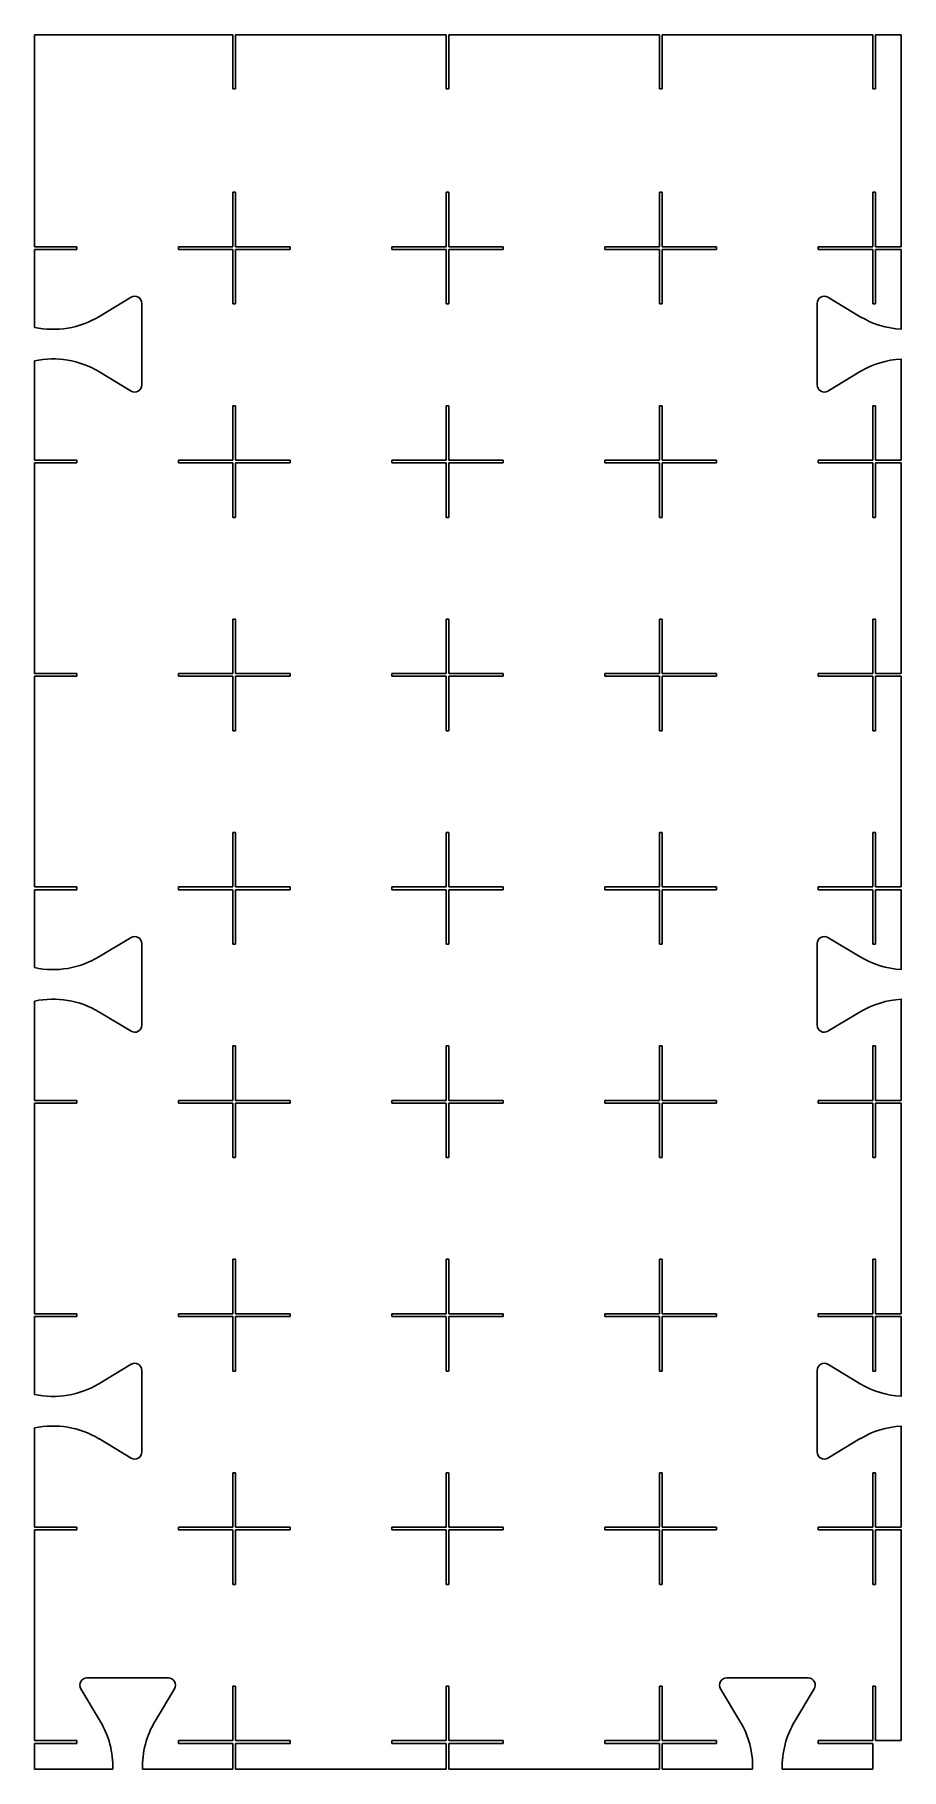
# Model space of a CAD drawing. Header units: millimetres. Extents: x -281 to 938, y -938 to 1500.
import ezdxf

# ---------------------------------------------------------------- set-up
doc = ezdxf.new("R2010")
doc.units = ezdxf.units.MM

msp = doc.modelspace()

# ---------------------------------------------------------------- linework, layer by layer
at = {"color": 7, "linetype": 'Continuous', "lineweight": 25}
for p, q in [((-280.8, 1500), (-1.9, 1500)), ((-280.8, 1201.9), (-280.8, 1500)), ((-1.9, 1500), (-1.9, 1424)), ((1.9, 1500), (298.1, 1500)), ((1.9, 1424), (1.9, 1500)), ((298.1, 1500), (298.1, 1424)), ((301.9, 1500), (598.1, 1500)), ((301.9, 1424), (301.9, 1500)), ((598.1, 1500), (598.1, 1424)), ((601.9, 1500), (898.1, 1500)), ((601.9, 1424), (601.9, 1500)), ((898.1, 1500), (898.1, 1424)), ((901.9, 1500), (938.4, 1500)), ((901.9, 1424), (901.9, 1500)), ((938.4, 1500), (938.4, 1201.9)), ((-1.9, 1424), (1.9, 1424)), ((298.1, 1424), (301.9, 1424)), ((598.1, 1424), (601.9, 1424)), ((898.1, 1424), (901.9, 1424)), ((-1.9, 1278.5), (-1.9, 1201.9)), ((1.9, 1278.5), (-1.9, 1278.5)), ((1.9, 1201.9), (1.9, 1278.5)), ((298.1, 1278.5), (298.1, 1201.9)), ((301.9, 1278.5), (298.1, 1278.5)), ((301.9, 1201.9), (301.9, 1278.5)), ((598.1, 1278.5), (598.1, 1201.9)), ((601.9, 1278.5), (598.1, 1278.5)), ((601.9, 1201.9), (601.9, 1278.5)), ((898.1, 1278.5), (898.1, 1201.9)), ((901.9, 1278.5), (898.1, 1278.5)), ((901.9, 1201.9), (901.9, 1278.5)), ((-221.5, 1201.9), (-280.8, 1201.9)), ((-280.8, 1198.1), (-221.5, 1198.1)), ((-280.8, 1088.5), (-280.8, 1198.1)), ((-221.5, 1198.1), (-221.5, 1201.9)), ((-78.5, 1201.9), (-78.5, 1198.1)), ((-1.9, 1201.9), (-78.5, 1201.9)), ((-78.5, 1198.1), (-1.9, 1198.1)), ((-1.9, 1198.1), (-1.9, 1121.5)), ((78.5, 1201.9), (1.9, 1201.9)), ((1.9, 1198.1), (78.5, 1198.1)), ((1.9, 1121.5), (1.9, 1198.1)), ((78.5, 1198.1), (78.5, 1201.9)), ((221.5, 1201.9), (221.5, 1198.1)), ((298.1, 1201.9), (221.5, 1201.9)), ((221.5, 1198.1), (298.1, 1198.1)), ((298.1, 1198.1), (298.1, 1121.5)), ((378.5, 1201.9), (301.9, 1201.9)), ((301.9, 1198.1), (378.5, 1198.1)), ((301.9, 1121.5), (301.9, 1198.1)), ((378.5, 1198.1), (378.5, 1201.9)), ((521.5, 1201.9), (521.5, 1198.1)), ((598.1, 1201.9), (521.5, 1201.9)), ((521.5, 1198.1), (598.1, 1198.1)), ((598.1, 1198.1), (598.1, 1121.5)), ((678.5, 1201.9), (601.9, 1201.9)), ((601.9, 1198.1), (678.5, 1198.1)), ((601.9, 1121.5), (601.9, 1198.1)), ((678.5, 1198.1), (678.5, 1201.9)), ((821.5, 1201.9), (821.5, 1198.1)), ((898.1, 1201.9), (821.5, 1201.9)), ((821.5, 1198.1), (898.1, 1198.1)), ((898.1, 1198.1), (898.1, 1121.5)), ((938.4, 1201.9), (901.9, 1201.9)), ((901.9, 1198.1), (938.4, 1198.1)), ((901.9, 1121.5), (901.9, 1198.1)), ((938.4, 1198.1), (938.4, 1085.9)), ((-190.7, 1103.6), (-145.1, 1130.9)), ((-130, 1122.3), (-130, 1007.7)), ((820, 1007.7), (820, 1122.3)), ((835.1, 1130.9), (880.7, 1103.6)), ((-1.9, 1121.5), (1.9, 1121.5)), ((298.1, 1121.5), (301.9, 1121.5)), ((598.1, 1121.5), (601.9, 1121.5)), ((898.1, 1121.5), (901.9, 1121.5)), ((-280.8, 901.9), (-280.8, 1041.5)), ((-145.1, 999.1), (-190.7, 1026.4)), ((880.7, 1026.4), (835.1, 999.1)), ((938.4, 1044.1), (938.4, 901.9)), ((-1.9, 978.5), (-1.9, 901.9)), ((1.9, 978.5), (-1.9, 978.5)), ((1.9, 901.9), (1.9, 978.5)), ((298.1, 978.5), (298.1, 901.9)), ((301.9, 978.5), (298.1, 978.5)), ((301.9, 901.9), (301.9, 978.5)), ((598.1, 978.5), (598.1, 901.9)), ((601.9, 978.5), (598.1, 978.5)), ((601.9, 901.9), (601.9, 978.5)), ((898.1, 978.5), (898.1, 901.9)), ((901.9, 978.5), (898.1, 978.5)), ((901.9, 901.9), (901.9, 978.5)), ((-221.5, 901.9), (-280.8, 901.9)), ((-280.8, 898.1), (-221.5, 898.1)), ((-280.8, 601.9), (-280.8, 898.1)), ((-221.5, 898.1), (-221.5, 901.9)), ((-78.5, 901.9), (-78.5, 898.1)), ((-1.9, 901.9), (-78.5, 901.9)), ((-78.5, 898.1), (-1.9, 898.1)), ((-1.9, 898.1), (-1.9, 821.5)), ((78.5, 901.9), (1.9, 901.9)), ((1.9, 898.1), (78.5, 898.1)), ((1.9, 821.5), (1.9, 898.1)), ((78.5, 898.1), (78.5, 901.9)), ((221.5, 901.9), (221.5, 898.1)), ((298.1, 901.9), (221.5, 901.9)), ((221.5, 898.1), (298.1, 898.1)), ((298.1, 898.1), (298.1, 821.5)), ((378.5, 901.9), (301.9, 901.9)), ((301.9, 898.1), (378.5, 898.1)), ((301.9, 821.5), (301.9, 898.1)), ((378.5, 898.1), (378.5, 901.9)), ((521.5, 901.9), (521.5, 898.1)), ((598.1, 901.9), (521.5, 901.9)), ((521.5, 898.1), (598.1, 898.1)), ((598.1, 898.1), (598.1, 821.5)), ((678.5, 901.9), (601.9, 901.9)), ((601.9, 898.1), (678.5, 898.1)), ((601.9, 821.5), (601.9, 898.1)), ((678.5, 898.1), (678.5, 901.9)), ((821.5, 901.9), (821.5, 898.1)), ((898.1, 901.9), (821.5, 901.9)), ((821.5, 898.1), (898.1, 898.1)), ((898.1, 898.1), (898.1, 821.5)), ((938.4, 901.9), (901.9, 901.9)), ((901.9, 898.1), (938.4, 898.1)), ((901.9, 821.5), (901.9, 898.1)), ((938.4, 898.1), (938.4, 601.9)), ((-1.9, 821.5), (1.9, 821.5)), ((298.1, 821.5), (301.9, 821.5)), ((598.1, 821.5), (601.9, 821.5)), ((898.1, 821.5), (901.9, 821.5)), ((-1.9, 678.5), (-1.9, 601.9)), ((1.9, 678.5), (-1.9, 678.5)), ((1.9, 601.9), (1.9, 678.5)), ((298.1, 678.5), (298.1, 601.9)), ((301.9, 678.5), (298.1, 678.5)), ((301.9, 601.9), (301.9, 678.5)), ((598.1, 678.5), (598.1, 601.9)), ((601.9, 678.5), (598.1, 678.5)), ((601.9, 601.9), (601.9, 678.5)), ((898.1, 678.5), (898.1, 601.9)), ((901.9, 678.5), (898.1, 678.5)), ((901.9, 601.9), (901.9, 678.5)), ((-221.5, 601.9), (-280.8, 601.9)), ((-280.8, 598.1), (-221.5, 598.1)), ((-280.8, 301.9), (-280.8, 598.1)), ((-221.5, 598.1), (-221.5, 601.9)), ((-78.5, 601.9), (-78.5, 598.1)), ((-1.9, 601.9), (-78.5, 601.9)), ((-78.5, 598.1), (-1.9, 598.1)), ((-1.9, 598.1), (-1.9, 521.5)), ((78.5, 601.9), (1.9, 601.9)), ((1.9, 598.1), (78.5, 598.1)), ((1.9, 521.5), (1.9, 598.1)), ((78.5, 598.1), (78.5, 601.9)), ((221.5, 601.9), (221.5, 598.1)), ((298.1, 601.9), (221.5, 601.9)), ((221.5, 598.1), (298.1, 598.1)), ((298.1, 598.1), (298.1, 521.5)), ((378.5, 601.9), (301.9, 601.9)), ((301.9, 598.1), (378.5, 598.1)), ((301.9, 521.5), (301.9, 598.1)), ((378.5, 598.1), (378.5, 601.9)), ((521.5, 601.9), (521.5, 598.1)), ((598.1, 601.9), (521.5, 601.9)), ((521.5, 598.1), (598.1, 598.1)), ((598.1, 598.1), (598.1, 521.5)), ((678.5, 601.9), (601.9, 601.9)), ((601.9, 598.1), (678.5, 598.1)), ((601.9, 521.5), (601.9, 598.1)), ((678.5, 598.1), (678.5, 601.9)), ((821.5, 601.9), (821.5, 598.1)), ((898.1, 601.9), (821.5, 601.9)), ((821.5, 598.1), (898.1, 598.1)), ((898.1, 598.1), (898.1, 521.5)), ((938.4, 601.9), (901.9, 601.9)), ((901.9, 598.1), (938.4, 598.1)), ((901.9, 521.5), (901.9, 598.1)), ((938.4, 598.1), (938.4, 301.9)), ((-1.9, 521.5), (1.9, 521.5)), ((298.1, 521.5), (301.9, 521.5)), ((598.1, 521.5), (601.9, 521.5)), ((898.1, 521.5), (901.9, 521.5)), ((-1.9, 378.5), (-1.9, 301.9)), ((1.9, 378.5), (-1.9, 378.5)), ((1.9, 301.9), (1.9, 378.5)), ((298.1, 378.5), (298.1, 301.9)), ((301.9, 378.5), (298.1, 378.5)), ((301.9, 301.9), (301.9, 378.5)), ((598.1, 378.5), (598.1, 301.9)), ((601.9, 378.5), (598.1, 378.5)), ((601.9, 301.9), (601.9, 378.5)), ((898.1, 378.5), (898.1, 301.9)), ((901.9, 378.5), (898.1, 378.5)), ((901.9, 301.9), (901.9, 378.5)), ((-221.5, 301.9), (-280.8, 301.9)), ((-280.8, 298.1), (-221.5, 298.1)), ((-280.8, 188.5), (-280.8, 298.1)), ((-221.5, 298.1), (-221.5, 301.9)), ((-78.5, 301.9), (-78.5, 298.1)), ((-1.9, 301.9), (-78.5, 301.9)), ((-78.5, 298.1), (-1.9, 298.1)), ((-1.9, 298.1), (-1.9, 221.5)), ((78.5, 301.9), (1.9, 301.9)), ((1.9, 298.1), (78.5, 298.1)), ((1.9, 221.5), (1.9, 298.1)), ((78.5, 298.1), (78.5, 301.9)), ((221.5, 301.9), (221.5, 298.1)), ((298.1, 301.9), (221.5, 301.9)), ((221.5, 298.1), (298.1, 298.1)), ((298.1, 298.1), (298.1, 221.5)), ((378.5, 301.9), (301.9, 301.9)), ((301.9, 298.1), (378.5, 298.1)), ((301.9, 221.5), (301.9, 298.1)), ((378.5, 298.1), (378.5, 301.9)), ((521.5, 301.9), (521.5, 298.1)), ((598.1, 301.9), (521.5, 301.9)), ((521.5, 298.1), (598.1, 298.1)), ((598.1, 298.1), (598.1, 221.5)), ((678.5, 301.9), (601.9, 301.9)), ((601.9, 298.1), (678.5, 298.1)), ((601.9, 221.5), (601.9, 298.1)), ((678.5, 298.1), (678.5, 301.9)), ((821.5, 301.9), (821.5, 298.1)), ((898.1, 301.9), (821.5, 301.9)), ((821.5, 298.1), (898.1, 298.1)), ((898.1, 298.1), (898.1, 221.5)), ((938.4, 301.9), (901.9, 301.9)), ((901.9, 298.1), (938.4, 298.1)), ((901.9, 221.5), (901.9, 298.1)), ((938.4, 298.1), (938.4, 185.9)), ((-190.7, 203.6), (-145.1, 230.9)), ((-130, 222.3), (-130, 107.7)), ((-1.9, 221.5), (1.9, 221.5)), ((298.1, 221.5), (301.9, 221.5)), ((598.1, 221.5), (601.9, 221.5)), ((820, 107.7), (820, 222.3)), ((835.1, 230.9), (880.7, 203.6)), ((898.1, 221.5), (901.9, 221.5)), ((-280.8, 1.9), (-280.8, 141.5)), ((-145.1, 99.1), (-190.7, 126.4)), ((880.7, 126.4), (835.1, 99.1)), ((938.4, 144.1), (938.4, 1.9)), ((-1.9, 78.5), (-1.9, 1.9)), ((1.9, 78.5), (-1.9, 78.5)), ((1.9, 1.9), (1.9, 78.5)), ((298.1, 78.5), (298.1, 1.9)), ((301.9, 78.5), (298.1, 78.5)), ((301.9, 1.9), (301.9, 78.5)), ((598.1, 78.5), (598.1, 1.9)), ((601.9, 78.5), (598.1, 78.5)), ((601.9, 1.9), (601.9, 78.5)), ((898.1, 78.5), (898.1, 1.9)), ((901.9, 78.5), (898.1, 78.5)), ((901.9, 1.9), (901.9, 78.5)), ((-221.5, 1.9), (-280.8, 1.9)), ((-221.5, -1.9), (-221.5, 1.9)), ((-78.5, 1.9), (-78.5, -1.9)), ((-1.9, 1.9), (-78.5, 1.9)), ((78.5, 1.9), (1.9, 1.9)), ((78.5, -1.9), (78.5, 1.9)), ((221.5, 1.9), (221.5, -1.9)), ((298.1, 1.9), (221.5, 1.9)), ((378.5, 1.9), (301.9, 1.9)), ((378.5, -1.9), (378.5, 1.9)), ((521.5, 1.9), (521.5, -1.9)), ((598.1, 1.9), (521.5, 1.9)), ((678.5, 1.9), (601.9, 1.9)), ((678.5, -1.9), (678.5, 1.9)), ((821.5, 1.9), (821.5, -1.9)), ((898.1, 1.9), (821.5, 1.9)), ((938.4, 1.9), (901.9, 1.9)), ((-280.8, -1.9), (-221.5, -1.9)), ((-280.8, -298.1), (-280.8, -1.9)), ((-78.5, -1.9), (-1.9, -1.9)), ((-1.9, -1.9), (-1.9, -78.5)), ((1.9, -1.9), (78.5, -1.9)), ((1.9, -78.5), (1.9, -1.9)), ((221.5, -1.9), (298.1, -1.9)), ((298.1, -1.9), (298.1, -78.5)), ((301.9, -1.9), (378.5, -1.9)), ((301.9, -78.5), (301.9, -1.9)), ((521.5, -1.9), (598.1, -1.9)), ((598.1, -1.9), (598.1, -78.5)), ((601.9, -1.9), (678.5, -1.9)), ((601.9, -78.5), (601.9, -1.9)), ((821.5, -1.9), (898.1, -1.9)), ((898.1, -1.9), (898.1, -78.5)), ((901.9, -1.9), (938.4, -1.9)), ((901.9, -78.5), (901.9, -1.9)), ((938.4, -1.9), (938.4, -298.1)), ((-1.9, -78.5), (1.9, -78.5)), ((298.1, -78.5), (301.9, -78.5)), ((598.1, -78.5), (601.9, -78.5)), ((898.1, -78.5), (901.9, -78.5)), ((-1.9, -221.5), (-1.9, -298.1)), ((1.9, -221.5), (-1.9, -221.5)), ((1.9, -298.1), (1.9, -221.5)), ((298.1, -221.5), (298.1, -298.1)), ((301.9, -221.5), (298.1, -221.5)), ((301.9, -298.1), (301.9, -221.5)), ((598.1, -221.5), (598.1, -298.1)), ((601.9, -221.5), (598.1, -221.5)), ((601.9, -298.1), (601.9, -221.5)), ((898.1, -221.5), (898.1, -298.1)), ((901.9, -221.5), (898.1, -221.5)), ((901.9, -298.1), (901.9, -221.5)), ((-221.5, -298.1), (-280.8, -298.1)), ((-280.8, -301.9), (-221.5, -301.9)), ((-280.8, -411.5), (-280.8, -301.9)), ((-221.5, -301.9), (-221.5, -298.1)), ((-78.5, -298.1), (-78.5, -301.9)), ((-1.9, -298.1), (-78.5, -298.1)), ((-78.5, -301.9), (-1.9, -301.9)), ((-1.9, -301.9), (-1.9, -378.5)), ((78.5, -298.1), (1.9, -298.1)), ((1.9, -301.9), (78.5, -301.9)), ((1.9, -378.5), (1.9, -301.9)), ((78.5, -301.9), (78.5, -298.1)), ((221.5, -298.1), (221.5, -301.9)), ((298.1, -298.1), (221.5, -298.1)), ((221.5, -301.9), (298.1, -301.9)), ((298.1, -301.9), (298.1, -378.5)), ((378.5, -298.1), (301.9, -298.1)), ((301.9, -301.9), (378.5, -301.9)), ((301.9, -378.5), (301.9, -301.9)), ((378.5, -301.9), (378.5, -298.1)), ((521.5, -298.1), (521.5, -301.9)), ((598.1, -298.1), (521.5, -298.1)), ((521.5, -301.9), (598.1, -301.9)), ((598.1, -301.9), (598.1, -378.5)), ((678.5, -298.1), (601.9, -298.1)), ((601.9, -301.9), (678.5, -301.9)), ((601.9, -378.5), (601.9, -301.9)), ((678.5, -301.9), (678.5, -298.1)), ((821.5, -298.1), (821.5, -301.9)), ((898.1, -298.1), (821.5, -298.1)), ((821.5, -301.9), (898.1, -301.9)), ((898.1, -301.9), (898.1, -378.5)), ((938.4, -298.1), (901.9, -298.1)), ((901.9, -301.9), (938.4, -301.9)), ((901.9, -378.5), (901.9, -301.9)), ((938.4, -301.9), (938.4, -414.1)), ((-190.7, -396.4), (-145.1, -369.1)), ((-130, -377.7), (-130, -492.3)), ((-1.9, -378.5), (1.9, -378.5)), ((298.1, -378.5), (301.9, -378.5)), ((598.1, -378.5), (601.9, -378.5)), ((820, -492.3), (820, -377.7)), ((835.1, -369.1), (880.7, -396.4)), ((898.1, -378.5), (901.9, -378.5)), ((-280.8, -598.1), (-280.8, -458.5)), ((938.4, -455.9), (938.4, -598.1)), ((-145.1, -500.9), (-190.7, -473.6)), ((880.7, -473.6), (835.1, -500.9)), ((-1.9, -521.5), (-1.9, -598.1)), ((1.9, -521.5), (-1.9, -521.5)), ((1.9, -598.1), (1.9, -521.5)), ((298.1, -521.5), (298.1, -598.1)), ((301.9, -521.5), (298.1, -521.5)), ((301.9, -598.1), (301.9, -521.5)), ((598.1, -521.5), (598.1, -598.1)), ((601.9, -521.5), (598.1, -521.5)), ((601.9, -598.1), (601.9, -521.5)), ((898.1, -521.5), (898.1, -598.1)), ((901.9, -521.5), (898.1, -521.5)), ((901.9, -598.1), (901.9, -521.5)), ((-221.5, -598.1), (-280.8, -598.1)), ((-280.8, -601.9), (-221.5, -601.9)), ((-280.8, -898.1), (-280.8, -601.9)), ((-221.5, -601.9), (-221.5, -598.1)), ((-78.5, -598.1), (-78.5, -601.9)), ((-1.9, -598.1), (-78.5, -598.1)), ((-78.5, -601.9), (-1.9, -601.9)), ((-1.9, -601.9), (-1.9, -678.5)), ((78.5, -598.1), (1.9, -598.1)), ((1.9, -601.9), (78.5, -601.9)), ((1.9, -678.5), (1.9, -601.9)), ((78.5, -601.9), (78.5, -598.1)), ((221.5, -598.1), (221.5, -601.9)), ((298.1, -598.1), (221.5, -598.1)), ((221.5, -601.9), (298.1, -601.9)), ((298.1, -601.9), (298.1, -678.5)), ((378.5, -598.1), (301.9, -598.1)), ((301.9, -601.9), (378.5, -601.9)), ((301.9, -678.5), (301.9, -601.9)), ((378.5, -601.9), (378.5, -598.1)), ((521.5, -598.1), (521.5, -601.9)), ((598.1, -598.1), (521.5, -598.1)), ((521.5, -601.9), (598.1, -601.9)), ((598.1, -601.9), (598.1, -678.5)), ((678.5, -598.1), (601.9, -598.1)), ((601.9, -601.9), (678.5, -601.9)), ((601.9, -678.5), (601.9, -601.9)), ((678.5, -601.9), (678.5, -598.1)), ((821.5, -598.1), (821.5, -601.9)), ((898.1, -598.1), (821.5, -598.1)), ((821.5, -601.9), (898.1, -601.9)), ((898.1, -601.9), (898.1, -678.5)), ((938.4, -598.1), (901.9, -598.1)), ((901.9, -601.9), (938.4, -601.9)), ((901.9, -678.5), (901.9, -601.9)), ((938.4, -601.9), (938.4, -898.1)), ((-1.9, -678.5), (1.9, -678.5)), ((298.1, -678.5), (301.9, -678.5)), ((598.1, -678.5), (601.9, -678.5)), ((898.1, -678.5), (901.9, -678.5)), ((-188.6, -870.7), (-215.9, -825.1)), ((-207.3, -810), (-92.7, -810)), ((-84.1, -825.1), (-111.4, -870.7)), ((-1.9, -821.5), (-1.9, -898.1)), ((1.9, -821.5), (-1.9, -821.5)), ((1.9, -898.1), (1.9, -821.5)), ((298.1, -821.5), (298.1, -898.1)), ((301.9, -821.5), (298.1, -821.5)), ((301.9, -898.1), (301.9, -821.5)), ((598.1, -821.5), (598.1, -898.1)), ((601.9, -821.5), (598.1, -821.5)), ((601.9, -898.1), (601.9, -821.5)), ((711.4, -870.7), (684.1, -825.1)), ((692.7, -810), (807.3, -810)), ((815.9, -825.1), (788.6, -870.7)), ((898.1, -821.5), (898.1, -898.1)), ((901.9, -821.5), (898.1, -821.5)), ((901.9, -898.1), (901.9, -821.5)), ((-221.5, -898.1), (-280.8, -898.1)), ((-280.8, -901.9), (-221.5, -901.9)), ((-280.8, -938.4), (-280.8, -901.9)), ((-221.5, -901.9), (-221.5, -898.1)), ((-78.5, -898.1), (-78.5, -901.9)), ((-1.9, -898.1), (-78.5, -898.1)), ((-78.5, -901.9), (-1.9, -901.9)), ((-1.9, -901.9), (-1.9, -938.4)), ((78.5, -898.1), (1.9, -898.1)), ((1.9, -901.9), (78.5, -901.9)), ((1.9, -938.4), (1.9, -901.9)), ((78.5, -901.9), (78.5, -898.1)), ((221.5, -898.1), (221.5, -901.9)), ((298.1, -898.1), (221.5, -898.1)), ((221.5, -901.9), (298.1, -901.9)), ((298.1, -901.9), (298.1, -938.4)), ((378.5, -898.1), (301.9, -898.1)), ((301.9, -901.9), (378.5, -901.9)), ((301.9, -938.4), (301.9, -901.9)), ((378.5, -901.9), (378.5, -898.1)), ((521.5, -898.1), (521.5, -901.9)), ((598.1, -898.1), (521.5, -898.1)), ((521.5, -901.9), (598.1, -901.9)), ((598.1, -901.9), (598.1, -938.4)), ((678.5, -898.1), (601.9, -898.1)), ((601.9, -901.9), (678.5, -901.9)), ((601.9, -938.4), (601.9, -901.9)), ((678.5, -901.9), (678.5, -898.1)), ((821.5, -898.1), (821.5, -901.9)), ((898.1, -898.1), (821.5, -898.1)), ((821.5, -901.9), (898.1, -901.9)), ((898.1, -901.9), (898.1, -938.4)), ((938.4, -898.1), (901.9, -898.1)), ((-170.8, -938.4), (-280.8, -938.4)), ((-1.9, -938.4), (-129.2, -938.4)), ((298.1, -938.4), (1.9, -938.4)), ((598.1, -938.4), (301.9, -938.4)), ((729.2, -938.4), (601.9, -938.4)), ((898.1, -938.4), (770.8, -938.4))]:
    msp.add_line(p, q, dxfattribs=at)
for centre, radius, start, end in [((-140, 1122.3), 10, 0, 120.9638), ((830, 1122.3), 10, 59.0362, 180), ((-255, 1210.8), 125, 258.0885, 300.9638), ((945, 1210.8), 125, 239.0362, 266.9734), ((-255, 919.2), 125, 59.0362, 101.9115), ((945, 919.2), 125, 93.0266, 120.9638), ((-140, 1007.7), 10, 239.0362, 0), ((830, 1007.7), 10, 180, 300.9638), ((-140, 222.3), 10, 360, 120.9638), ((830, 222.3), 10, 59.0362, 180), ((-255, 310.8), 125, 258.0885, 300.9638), ((945, 310.8), 125, 239.0362, 266.9734), ((-255, 19.2), 125, 59.0362, 101.9115), ((945, 19.2), 125, 93.0266, 120.9638), ((-140, 107.7), 10, 239.0362, 0), ((830, 107.7), 10, 180, 300.9638), ((-140, -377.7), 10, 360, 120.9638), ((830, -377.7), 10, 59.0362, 180), ((-255, -289.2), 125, 258.0885, 300.9638), ((945, -289.2), 125, 239.0362, 266.9734), ((-255, -580.8), 125, 59.0362, 101.9115), ((945, -580.8), 125, 93.0266, 120.9638), ((-140, -492.3), 10, 239.0362, 0), ((830, -492.3), 10, 180, 300.9638), ((-207.3, -820), 10, 90, 210.9638), ((-92.7, -820), 10, 329.0362, 90), ((692.7, -820), 10, 90, 210.9638), ((807.3, -820), 10, 329.0362, 90), ((-295.8, -935), 125, 358.4414, 30.9638), ((-4.2, -935), 125, 149.0362, 181.5586), ((604.2, -935), 125, 358.4414, 30.9638), ((895.8, -935), 125, 149.0362, 181.5586)]:
    msp.add_arc(centre, radius, start, end, dxfattribs=at)

doc.saveas('drawing.dxf')
